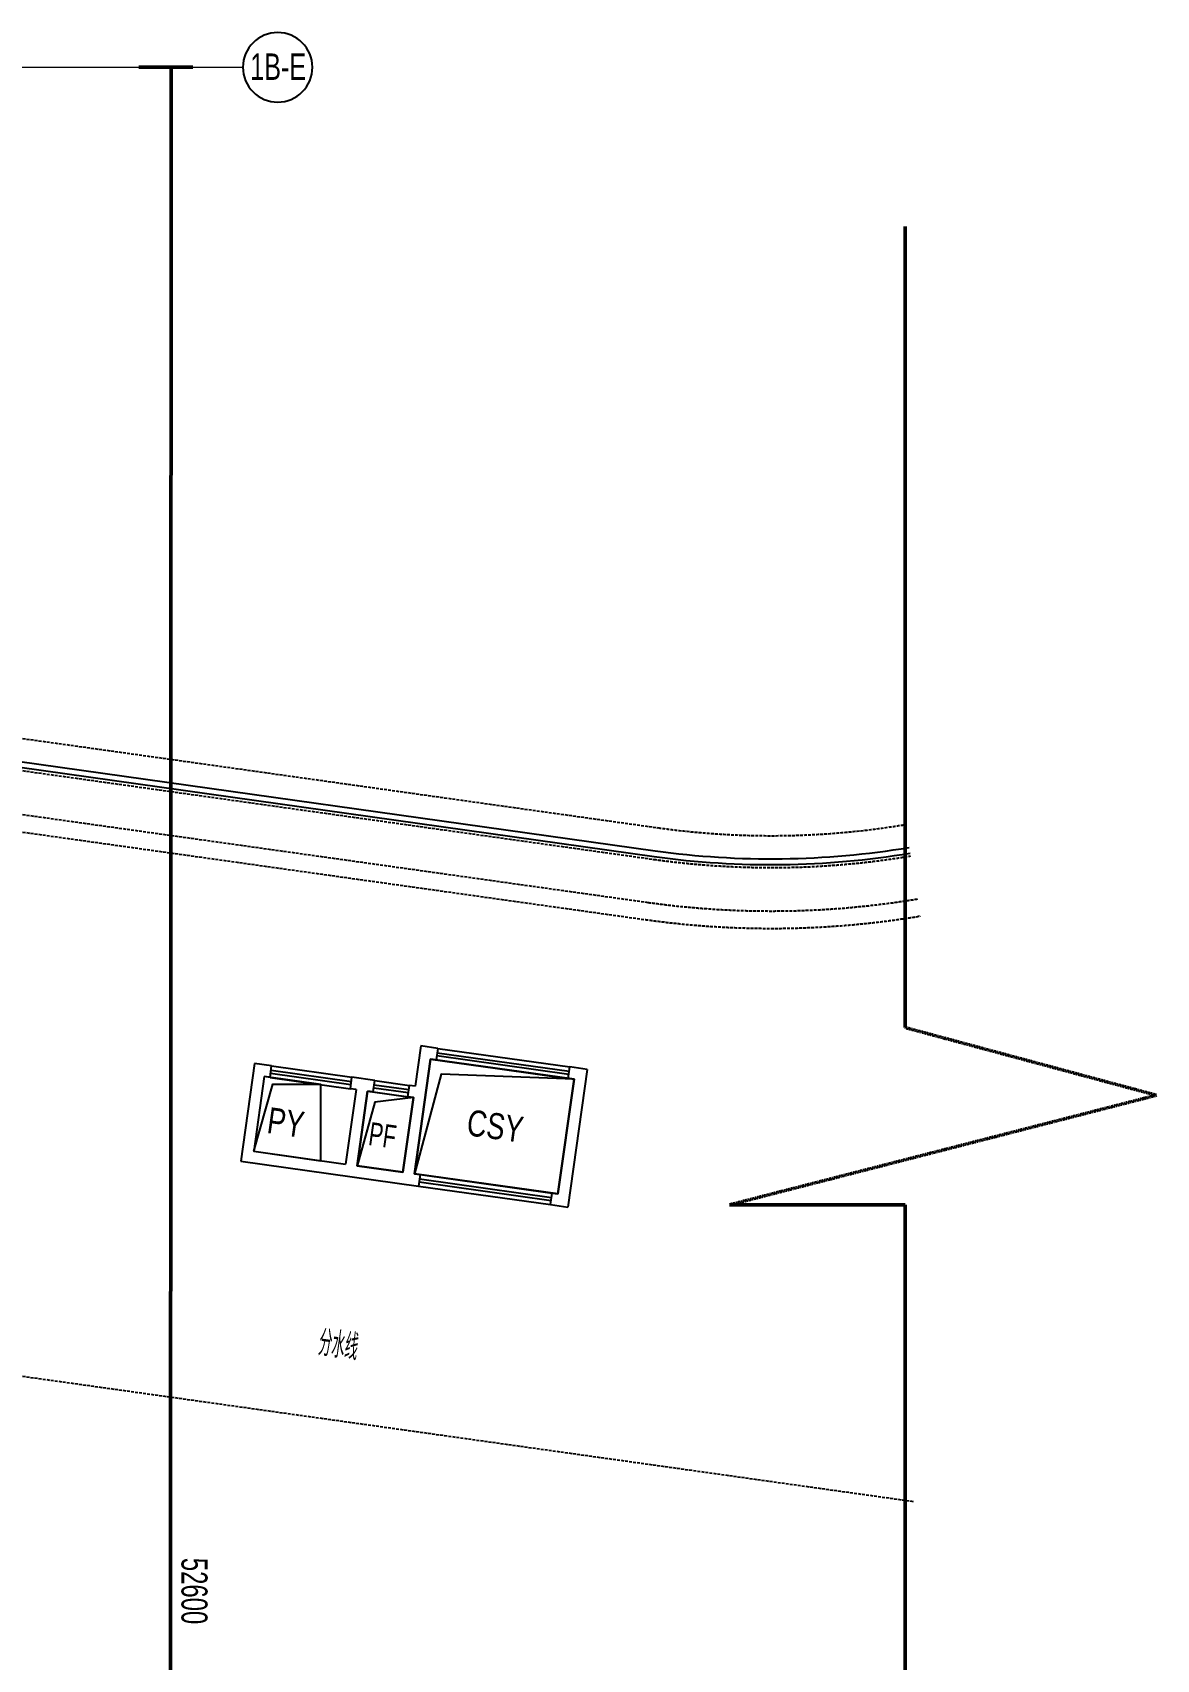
# Model space of a CAD drawing. Header units: millimetres. Extents: x 285006 to 3037698, y -2820855 to 192241.
# Drawn here: x 1110670 to 1130067, y 79783 to 107863 of the extents above; entities that cross this region are included whole.
import ezdxf
from ezdxf.enums import TextEntityAlignment as Align

# ---------------------------------------------------------------- set-up
doc = ezdxf.new("R2010")
doc.units = ezdxf.units.MM
doc.header["$PDMODE"] = 35
doc.header["$PDSIZE"] = -0.1
for name, pattern in [('1#C-6F$0$DOTE', [2.42, 2, -0.2, 0.02, -0.2]), ('ACAD_ISO02W100', [15, 12, -3]), ('DASH', [0.35, 0.25, -0.1])]:
    doc.linetypes.add(name, pattern=pattern)
for name, color, linetype in [('1#C-6F$0$0-XREF', 7, 'Continuous'), ('1#C-6F$0$A-ROOM-IDEN', 7, 'Continuous'), ('1#C-6F$0$A-WALL', 2, 'Continuous'), ('4玻璃幕墙', 1, 'Continuous'), ('WALL-地台', 8, 'Continuous')]:
    doc.layers.add(name, color=color, linetype=linetype)
for name, color, linetype, lineweight in [('1#C-6F$0$A-ANNO-GRID', 10, '1#C-6F$0$DOTE', 18), ('1#C-6F$0$A-ANNO-GRID-DIMS', 117, 'Continuous', 18), ('1#C-6F$0$A-ANNO-SYMB', 4, 'Continuous', 25), ('1#C-6F$0$A-ANNO-TEXT', 7, 'Continuous', 25), ('1#C-6F$0$A-FLOR-BALC', 74, 'Continuous', 30), ('1#C-6F$0$A-HOLE', 5, 'Continuous', 25), ('1#C-6F$0$A-SHET-TEXT', 7, 'Continuous', 25), ('A-WALL-TEMP', 2, 'ACAD_ISO02W100', 50), ('板边洞口-1C-6F$0$A-HOLE', 5, 'Continuous', 25)]:
    doc.layers.add(name, color=color, linetype=linetype, lineweight=lineweight)
doc.styles.add('1#C-6F$0$HYGB2014', font='hygbsz.shx', dxfattribs={"width": 0.7, "bigfont": 'hygbhz.shx'})
doc.styles.add('1#C-6F$0$Standard', font='gbenor.shx', dxfattribs={"bigfont": 'gbcbig.shx'})
doc.dimstyles.new('1#C-6F$0$HYDIMN150', dxfattribs={"dimscale": 1.5, "dimtxt": 300, "dimasz": 1, "dimexe": 250, "dimexo": 300, "dimgap": 0, "dimtad": 0, "dimdec": 0, "dimzin": 0, "dimdsep": 46, "dimtxsty": '1#C-6F$0$HYGB2014', "dimblk": '1#C-6F$0$_ArchTick', "dimcen": 0.09, "dimclrt": 7, "dimazin": 0, "dimtfac": 1, "dimtdec": 0, "dimtix": 1, "dimtmove": 2, "dimatfit": 3, "dimfxl": 1, "dimtvp": 1, "dimtolj": 1, "dimtzin": 0, "dimarcsym": 0})

# ---------------------------------------------------------------- blocks, each defined once
blk = doc.blocks.new('WALL-1C-6F-1')
at = {"layer": '4玻璃幕墙'}
for p, q in [((98388735, 18810559), (98400553, 18808898)), ((98388735, 18810458), (98400539, 18808799))]:
    blk.add_line(p, q, dxfattribs=at)
for radius in [14400, 14500]:
    blk.add_arc((98402557, 18823158), radius, 262, 279.5066, dxfattribs=at)
at = {"layer": 'WALL-地台', "linetype": 'DASH', "ltscale": 200}
for p, q in [((98388735, 18810963), (98400608, 18809294)), ((98388735, 18810407), (98400532, 18808749)), ((98388735, 18809650), (98400427, 18808007)), ((98388735, 18809347), (98400386, 18807709)), ((98388735, 18799955), (98405023, 18797666))]:
    blk.add_line(p, q, dxfattribs=at)
for radius in [14000, 14550, 15300, 15600]:
    blk.add_arc((98402557, 18823158), radius, 262, 279.5066, dxfattribs=at)
blk = doc.blocks.new('A$C64C85CE8')
at = {"elevation": 0}
blk.add_lwpolyline([(110370.1, 20001.4), (110370.1, 6176.8), (114706.1, 5009.2), (107339.4, 3117.8), (110370.1, 3117.8), (110370.1, -17797.7)], dxfattribs=at)
at = {"layer": '1#C-6F$0$A-FLOR-BALC', "color": 74, "lineweight": -3}
for p, q in [((102277.6, 5619.2, 0), (104555.2, 5299.1, 0)), ((102288.1, 5693.4, 0), (104565.7, 5373.3, 0)), ((102295, 5743, 0), (104572.6, 5422.8, 0)), ((102305.5, 5817.2, 0), (104583.1, 5497.1, 0)), ((99417.9, 5390, 0), (100804.3, 5195.1, 0)), ((99417.9, 5390, 0), (100804.3, 5195.1, 0)), ((99424.9, 5439.5, 0), (100811.2, 5244.6, 0)), ((99424.9, 5439.5, 0), (100811.2, 5244.6, 0)), ((99435.3, 5513.8, 0), (100821.7, 5318.9, 0)), ((99435.3, 5513.8, 0), (100821.7, 5318.9, 0)), ((99407.5, 5315.7, 0), (100793.8, 5120.8, 0)), ((99407.5, 5315.7, 0), (100793.8, 5120.8, 0)), ((101189.9, 5065.2, 0), (101784.1, 4981.7, 0)), ((101200.4, 5139.4, 0), (101794.5, 5055.9, 0)), ((101207.3, 5189, 0), (101801.5, 5105.4, 0)), ((101217.8, 5263.2, 0), (101811.9, 5179.7, 0)), ((101971.4, 3440.6, 0), (104249, 3120.5, 0)), ((101981.9, 3514.9, 0), (104259.5, 3194.7, 0)), ((101988.8, 3564.4, 0), (104266.4, 3244.2, 0)), ((101999.3, 3638.6, 0), (104276.9, 3318.5, 0))]:
    blk.add_line(p, q, dxfattribs=at)
at = {"layer": '1#C-6F$0$A-HOLE', "elevation": 0}
blk.add_lwpolyline([(104276.9, 3318.5), (104375.9, 3304.6), (104654.3, 5285.1), (102178.6, 5633.1), (101900.2, 3652.6), (101999.3, 3638.6)], dxfattribs=at)
blk.add_lwpolyline([(101090.9, 5079.1), (101883.1, 4967.7), (101702.2, 3680.4), (100910, 3791.7)], close=True, dxfattribs=at)
at = {"layer": '1#C-6F$0$A-WALL'}
for p, q in [((102178.6, 5633.1, 0), (101900.2, 3652.6, 0)), ((102008.4, 5859, 0), (101911, 5165.8, 0)), ((102305.5, 5817.2, 0), (102008.4, 5859, 0)), ((102277.6, 5619.2, 0), (102178.6, 5633.1, 0)), ((102305.5, 5817.2, 0), (102277.6, 5619.2, 0)), ((99138.2, 5555.5, 0), (98901.6, 3872.1, 0)), ((99435.3, 5513.8, 0), (99138.2, 5555.5, 0)), ((99407.5, 5315.7, 0), (99435.3, 5513.8, 0)), ((104880.2, 5455.3, 0), (104546.1, 3078.7, 0)), ((104555.2, 5299.1, 0), (104583.1, 5497.1, 0)), ((104880.2, 5455.3, 0), (104583.1, 5497.1, 0)), ((99308.4, 5329.6, 0), (99127.5, 4042.3, 0)), ((99407.5, 5315.7, 0), (99308.4, 5329.6, 0)), ((100892.9, 5106.9, 0), (100711.9, 3819.6, 0)), ((100793.8, 5120.8, 0), (100821.7, 5318.9, 0)), ((100892.9, 5106.9, 0), (100793.8, 5120.8, 0)), ((101217.8, 5263.2, 0), (100821.7, 5318.9, 0)), ((101090.9, 5079.1, 0), (100910, 3791.7, 0)), ((101189.9, 5065.2, 0), (101090.9, 5079.1, 0)), ((101189.9, 5065.2, 0), (101217.8, 5263.2, 0)), ((101784.1, 4981.7, 0), (101811.9, 5179.7, 0)), ((101911, 5165.8, 0), (101811.9, 5179.7, 0)), ((104654.3, 5285.1, 0), (104375.9, 3304.6, 0)), ((104654.3, 5285.1, 0), (104555.2, 5299.1, 0)), ((101702.2, 3680.4, 0), (101883.1, 4967.7, 0)), ((101883.1, 4967.7, 0), (101784.1, 4981.7, 0)), ((101999.3, 3638.6, 0), (101971.4, 3440.6, 0)), ((104249, 3120.5, 0), (104276.9, 3318.5, 0))]:
    blk.add_line(p, q, dxfattribs=at)
at = {"layer": '1#C-6F$0$A-WALL', "ltscale": 1.5}
for p, q in [((99127.5, 4042.3, 0), (100711.9, 3819.6, 0)), ((98901.6, 3872.1, 0), (101971.4, 3440.6, 0)), ((100910, 3791.7, 0), (101702.2, 3680.4, 0)), ((101900.2, 3652.6, 0), (101999.3, 3638.6, 0)), ((104249, 3120.5, 0), (104546.1, 3078.7, 0)), ((104276.9, 3318.5, 0), (104375.9, 3304.6, 0))]:
    blk.add_line(p, q, dxfattribs=at)
at = {"layer": '板边洞口-1C-6F$0$A-HOLE', "linetype": 'Continuous', "ltscale": 1.5, "elevation": 0}
for points in [[(102178.6, 5633.1), (104654.3, 5285.1), (104375.9, 3304.6), (101900.2, 3652.6)], [(99308.4, 5329.6), (99127.5, 4042.3), (100286.9, 3879.3), (100286.6, 5192.1)], [(101090.9, 5079.1), (101883.1, 4967.7), (101702.2, 3680.4), (100910, 3791.7)]]:
    blk.add_lwpolyline(points, close=True, dxfattribs=at)
at = {"layer": '板边洞口-1C-6F$0$A-HOLE', "elevation": 0}
for points in [[(104654.3, 5285.1), (102360.8, 5373.7), (101900.2, 3652.6)], [(101883.1, 4967.7), (101218.4, 4887), (100910, 3791.7)]]:
    blk.add_lwpolyline(points, dxfattribs=at)
at = {"layer": '板边洞口-1C-6F$0$A-HOLE', "linetype": 'Continuous', "ltscale": 1.5, "elevation": 0}
blk.add_lwpolyline([(99127.5, 4042.3), (99454.1, 5202.1), (100286.6, 5202.3)], dxfattribs=at)
at = {"layer": '1#C-6F$0$0-XREF', "ltscale": 1.5, "rotation": 359.999308722076}
blk.add_blockref('WALL-1C-6F-1', (-98294725.8, -18798481.9, 0), dxfattribs=at)
at = {"layer": '1#C-6F$0$A-ANNO-TEXT', "style": '1#C-6F$0$HYGB2014', "width": 0.7}
blk.add_text('分水线', height=450, rotation=351.99931, dxfattribs=at).set_placement((100877.8, 295.8, 0), align=Align.BOTTOM_RIGHT)
at = {"layer": '1#C-6F$0$A-ROOM-IDEN', "lineweight": -3, "style": '1#C-6F$0$HYGB2014'}
for s, height, width, p in [('PY', 450, 0.8, (99337.7, 4360.1, 0)), ('PF', 400, 0.7, (101090, 4152.2, 0)), ('CSY', 450, 0.8, (102782.7, 4322, 0))]:
    blk.add_text(s, height=height, rotation=351.99931, dxfattribs=dict(at, width=width)).set_placement(p)
blk = doc.blocks.new('1#C-6F$0$_axiso')
blk.add_circle((0, 0), 0.5)
at = {"layer": '1#C-6F$0$A-SHET-TEXT', "style": '1#C-6F$0$Standard', "width": 2.471841}
blk.add_attdef('A', text='', height=0.38, dxfattribs=at).set_placement((-0.41, -0.181), (0.395, -0.181), align=Align.FIT)
blk = doc.blocks.new('1#C-6F$0$_ArchTick')
at = {"const_width": 0.5}
blk.add_lwpolyline([(-0.7, -0.7), (0.7, 0.7)], dxfattribs=at)
blk = doc.blocks.new('*D550')
at = {"layer": '1#C-6F$0$A-ANNO-GRID-DIMS', "color": 0, "lineweight": -2, "transparency": 16777216}
for p, q in [((3479, 52600), (4413, 52600)), ((4038, 52600), (4038, 0)), ((3479, 0), (4413, 0))]:
    blk.add_line(p, q, dxfattribs=at)
at = {"layer": 'Defpoints', "color": 0, "transparency": 16777216}
for p in [(3029, 52600), (3029, 0), (4038, 0)]:
    blk.add_point(p, dxfattribs=at)
at = {"layer": '1#C-6F$0$A-ANNO-GRID-DIMS', "color": 0, "lineweight": -2, "transparency": 16777216, "xscale": 1.5, "yscale": 1.5, "zscale": 1.5}
for p, rotation in [((4038, 52600), 90), ((4038, 0), 270)]:
    blk.add_blockref('1#C-6F$0$_ArchTick', p, dxfattribs=dict(at, rotation=rotation))
at = {"layer": '1#C-6F$0$A-ANNO-GRID-DIMS', "color": 7, "lineweight": -3, "transparency": 16777216, "insert": (4450, 26300), "char_height": 450, "attachment_point": 5, "rotation": 270, "style": '1#C-6F$0$HYGB2014'}
blk.add_mtext('\\A1;52600', dxfattribs=at)
blk = doc.blocks.new('1#C-6F$0$A$C465C26A5')
at = {"layer": '1#C-6F$0$A-ANNO-GRID', "ltscale": 1.5}
blk.add_line((-15404.1, 52600), (5275, 52600), dxfattribs=at)
at = {"layer": '1#C-6F$0$A-ANNO-SYMB'}
ref = blk.add_blockref('1#C-6F$0$_axiso', (5875, 52600), dxfattribs=dict(at, xscale=-1200, yscale=1200))
ref.add_attrib('A', '1B-E', dxfattribs={"layer": '1#C-6F$0$A-ANNO-TEXT', "height": 456, "style": '1#C-6F$0$HYGB2014', "width": 0.585436}).set_placement((5401, 52383), (6367.1, 52383), align=Align.FIT)
at = {"layer": '1#C-6F$0$A-ANNO-GRID-DIMS', "color": 117, "lineweight": -3}
dim = blk.add_linear_dim(base=(4037.7, 0), p1=(3029.3, 52600), p2=(3029.3, 0), angle=270, dimstyle='1#C-6F$0$HYDIMN150', dxfattribs=at)
dim.commit()
dim.dimension.update_dxf_attribs({"geometry": '*D550', "text_midpoint": (4450.2, 26300), "dimtype": 129, "text_rotation": 270})
blk = doc.blocks.new('A$C6D7E459B')
at = {"ltscale": 1.5, "rotation": 359.9692125216086}
blk.add_blockref('1#C-6F$0$A$C465C26A5', (0.4, 22099.7, 0), dxfattribs=at)

msp = doc.modelspace()

# ---------------------------------------------------------------- block references
at = {"layer": 'A-WALL-TEMP'}
for name, p in [('A$C6D7E459B', (1108997.1, 32566.3)), ('A$C64C85CE8', (1015361.1, 84512))]:
    msp.add_blockref(name, p, dxfattribs=at)

doc.saveas('drawing.dxf')
